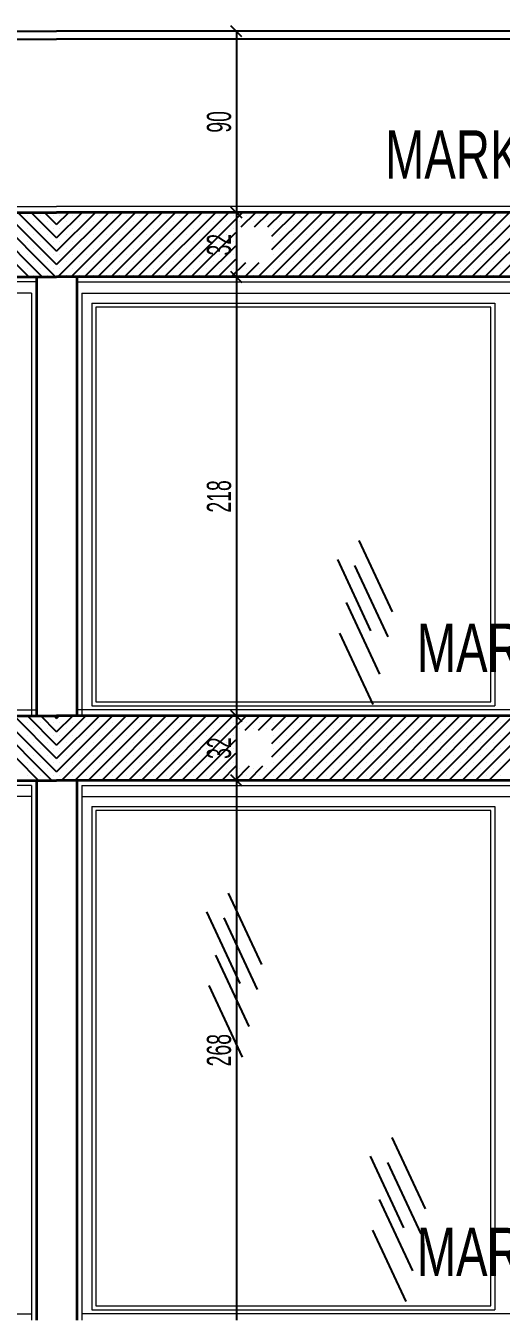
# Model space of a CAD drawing. Header units: inches. Extents: x -7543 to -822, y 102837 to 190349.
# Drawn here: x -828.4831 to -828.4359, y 102836.7985 to 102836.9264 of the extents above; entities that cross this region are included whole.
import ezdxf

# ---------------------------------------------------------------- set-up
doc = ezdxf.new("R2010")
doc.units = ezdxf.units.IN
doc.header["$MEASUREMENT"] = 0
doc.layers.get('0').update_dxf_attribs({"lineweight": 25})
for name, color, linetype, lineweight, true_color in [('BALKON', 7, 'Continuous', 20, 0xffaaa9), ('DUVAR', 7, 'Continuous', 35, 0xfc4642), ('KAPI', 7, 'Continuous', 18, 0xffb360)]:
    doc.layers.add(name, color=color, linetype=linetype, lineweight=lineweight, true_color=true_color)
for name, color, linetype, lineweight in [('BİTKİ', 96, 'Continuous', 25), ('ICOL', 55, 'Continuous', 25), ('SIVA', 150, 'Continuous', 15), ('TARAMA', 8, 'Continuous', 25), ('YAZI', 7, 'Continuous', 25)]:
    doc.layers.add(name, color=color, linetype=linetype, lineweight=lineweight)
doc.styles.add('arıal', font='arial.ttf', dxfattribs={"width": 0.7})
doc.styles.add('OLCU', font='tromand.shx', dxfattribs={"width": 0.6, "height": 12})

# ---------------------------------------------------------------- blocks, each defined once
blk = doc.blocks.new('_Oblique')
at = {"color": 0, "linetype": 'ByBlock', "lineweight": -2}
blk.add_line((-0.5, -0.5), (0.5, 0.5), dxfattribs=at)

msp = doc.modelspace()

# ---------------------------------------------------------------- linework, layer by layer
at = {"layer": 'BALKON', "color": 20}
for p, q in [((-828.48252, 102836.85788), (-828.65402, 102836.85788)), ((-828.47752, 102836.85788), (-828.30602, 102836.85788))]:
    msp.add_line(p, q, dxfattribs=at)
at = {"layer": 'BİTKİ'}
for p, q in [((-828.62502, 102836.92588), (-828.48002, 102836.92588)), ((-828.62502, 102836.92508), (-828.48002, 102836.92508)), ((-828.33502, 102836.92588), (-828.48002, 102836.92588)), ((-828.33502, 102836.92508), (-828.48002, 102836.92508)), ((-828.45001, 102836.8753), (-828.4467, 102836.86821)), ((-828.45001, 102836.8753), (-828.4467, 102836.86821)), ((-828.45215, 102836.87343), (-828.44885, 102836.86633)), ((-828.45215, 102836.87343), (-828.44885, 102836.86633)), ((-828.45045, 102836.87283), (-828.44714, 102836.86573)), ((-828.45045, 102836.87283), (-828.44714, 102836.86573)), ((-828.45127, 102836.86914), (-828.44797, 102836.86204)), ((-828.45127, 102836.86914), (-828.44797, 102836.86204)), ((-828.45193, 102836.86611), (-828.44863, 102836.85902)), ((-828.45193, 102836.86611), (-828.44863, 102836.85902)), ((-828.46299, 102836.84028), (-828.45968, 102836.83318)), ((-828.46299, 102836.84028), (-828.45968, 102836.83318)), ((-828.46513, 102836.83841), (-828.46183, 102836.83131)), ((-828.46513, 102836.83841), (-828.46183, 102836.83131)), ((-828.46343, 102836.83781), (-828.46012, 102836.83071)), ((-828.46343, 102836.83781), (-828.46012, 102836.83071)), ((-828.46425, 102836.83412), (-828.46095, 102836.82702)), ((-828.46425, 102836.83412), (-828.46095, 102836.82702)), ((-828.46491, 102836.83109), (-828.46161, 102836.82399)), ((-828.46491, 102836.83109), (-828.46161, 102836.82399)), ((-828.44673, 102836.81601), (-828.44343, 102836.80891)), ((-828.44673, 102836.81601), (-828.44343, 102836.80891)), ((-828.44888, 102836.81414), (-828.44557, 102836.80704)), ((-828.44888, 102836.81414), (-828.44557, 102836.80704)), ((-828.44717, 102836.81354), (-828.44387, 102836.80644)), ((-828.44717, 102836.81354), (-828.44387, 102836.80644)), ((-828.448, 102836.80985), (-828.44469, 102836.80275)), ((-828.448, 102836.80985), (-828.44469, 102836.80275)), ((-828.44866, 102836.80682), (-828.44535, 102836.79972)), ((-828.44866, 102836.80682), (-828.44535, 102836.79972))]:
    msp.add_line(p, q, dxfattribs=at)
at = {"layer": 'DUVAR'}
for p, q in [((-828.65402, 102836.90788), (-828.48002, 102836.90788)), ((-828.30602, 102836.90788), (-828.48002, 102836.90788)), ((-828.65402, 102836.90148), (-828.48002, 102836.90148)), ((-828.48202, 102836.90148), (-828.48202, 102836.85788)), ((-828.30602, 102836.90148), (-828.48002, 102836.90148)), ((-828.47802, 102836.90148), (-828.47802, 102836.85788)), ((-828.65402, 102836.85788), (-828.48002, 102836.85788)), ((-828.30602, 102836.85788), (-828.48002, 102836.85788)), ((-828.65402, 102836.85148), (-828.48002, 102836.85148)), ((-828.48202, 102836.85148), (-828.48202, 102836.79788)), ((-828.30602, 102836.85148), (-828.48002, 102836.85148)), ((-828.47802, 102836.85148), (-828.47802, 102836.79788))]:
    msp.add_line(p, q, dxfattribs=at)
at = {"layer": 'ICOL', "color": 53}
for p, q in [((-828.46229, 102836.92588), (-828.46301, 102836.92588)), ((-828.46229, 102836.90788), (-828.46301, 102836.90788)), ((-828.46229, 102836.90788), (-828.46301, 102836.90788)), ((-828.46158, 102836.90148), (-828.46133, 102836.90148)), ((-828.46158, 102836.90148), (-828.46133, 102836.90148)), ((-828.46157, 102836.85788), (-828.46133, 102836.85788)), ((-828.46157, 102836.85788), (-828.46133, 102836.85788)), ((-828.46141, 102836.85148), (-828.46133, 102836.85148)), ((-828.46141, 102836.85148), (-828.46133, 102836.85148))]:
    msp.add_line(p, q, dxfattribs=at)
at = {"layer": 'ICOL'}
for p, q in [((-828.46217, 102836.92588), (-828.46217, 102836.90788)), ((-828.46217, 102836.90788), (-828.46217, 102836.90148)), ((-828.46217, 102836.90148), (-828.46217, 102836.85788)), ((-828.46217, 102836.85788), (-828.46217, 102836.85148)), ((-828.46217, 102836.85148), (-828.46217, 102836.79788))]:
    msp.add_line(p, q, dxfattribs=at)
at = {"layer": 'KAPI'}
for p, q in [((-828.48252, 102836.89988), (-828.64302, 102836.89988)), ((-828.48252, 102836.89988), (-828.48252, 102836.85788)), ((-828.47752, 102836.89988), (-828.47752, 102836.85788)), ((-828.47752, 102836.89988), (-828.31702, 102836.89988)), ((-828.47652, 102836.89888), (-828.43652, 102836.89888)), ((-828.47652, 102836.89888), (-828.47652, 102836.85888)), ((-828.43692, 102836.89848), (-828.47612, 102836.89848)), ((-828.47612, 102836.89848), (-828.47612, 102836.85928)), ((-828.43692, 102836.85928), (-828.43692, 102836.89848)), ((-828.43652, 102836.89888), (-828.43652, 102836.85888)), ((-828.47652, 102836.85888), (-828.43652, 102836.85888)), ((-828.47612, 102836.85928), (-828.43692, 102836.85928)), ((-828.48252, 102836.84988), (-828.64302, 102836.84988)), ((-828.48252, 102836.84988), (-828.48252, 102836.79788)), ((-828.47752, 102836.84988), (-828.47752, 102836.79788)), ((-828.47752, 102836.84988), (-828.31702, 102836.84988)), ((-828.47652, 102836.84888), (-828.43652, 102836.84888)), ((-828.47652, 102836.84888), (-828.47652, 102836.79888)), ((-828.43692, 102836.84848), (-828.47612, 102836.84848)), ((-828.47612, 102836.84848), (-828.47612, 102836.79928)), ((-828.43692, 102836.79928), (-828.43692, 102836.84848)), ((-828.43652, 102836.84888), (-828.43652, 102836.79888)), ((-828.47652, 102836.79888), (-828.43652, 102836.79888)), ((-828.47612, 102836.79928), (-828.43692, 102836.79928))]:
    msp.add_line(p, q, dxfattribs=at)
at = {"layer": 'SIVA'}
for p, q in [((-828.65402, 102836.90848), (-828.48002, 102836.90848)), ((-828.30602, 102836.90848), (-828.48002, 102836.90848)), ((-828.48202, 102836.90098), (-828.65402, 102836.90098)), ((-828.47802, 102836.90098), (-828.30602, 102836.90098)), ((-828.63409, 102836.85848), (-828.48202, 102836.85848)), ((-828.32595, 102836.85848), (-828.47802, 102836.85848)), ((-828.48252, 102836.85098), (-828.63409, 102836.85098)), ((-828.48252, 102836.85098), (-828.48252, 102836.79848)), ((-828.47752, 102836.85098), (-828.32595, 102836.85098)), ((-828.47752, 102836.85098), (-828.47752, 102836.79848)), ((-828.63409, 102836.79848), (-828.48252, 102836.79848)), ((-828.32595, 102836.79848), (-828.47752, 102836.79848))]:
    msp.add_line(p, q, dxfattribs=at)
at = {"layer": 'TARAMA'}
for p, q in [((-828.48277, 102836.90148), (-828.48917, 102836.90788)), ((-828.48145, 102836.90148), (-828.48785, 102836.90788)), ((-828.48012, 102836.90148), (-828.48652, 102836.90788)), ((-828.48002, 102836.90271), (-828.4852, 102836.90788)), ((-828.48002, 102836.90403), (-828.48387, 102836.90788)), ((-828.48296, 102836.90763), (-828.48296, 102836.90763)), ((-828.48002, 102836.90536), (-828.48255, 102836.90788)), ((-828.48163, 102836.90763), (-828.48163, 102836.90763)), ((-828.48002, 102836.90668), (-828.48122, 102836.90788)), ((-828.48031, 102836.90763), (-828.48031, 102836.90763)), ((-828.48002, 102836.90668), (-828.47882, 102836.90788)), ((-828.48002, 102836.90536), (-828.47749, 102836.90788)), ((-828.48002, 102836.90403), (-828.47616, 102836.90788)), ((-828.48002, 102836.90271), (-828.47484, 102836.90788)), ((-828.47991, 102836.90148), (-828.47351, 102836.90788)), ((-828.47973, 102836.90763), (-828.47973, 102836.90763)), ((-828.47859, 102836.90148), (-828.47219, 102836.90788)), ((-828.4784, 102836.90763), (-828.4784, 102836.90763)), ((-828.47726, 102836.90148), (-828.47086, 102836.90788)), ((-828.47708, 102836.90763), (-828.47708, 102836.90763)), ((-828.47593, 102836.90148), (-828.46953, 102836.90788)), ((-828.47575, 102836.90763), (-828.47575, 102836.90763)), ((-828.47461, 102836.90148), (-828.46821, 102836.90788)), ((-828.47443, 102836.90763), (-828.47443, 102836.90763)), ((-828.47328, 102836.90148), (-828.46688, 102836.90788)), ((-828.4731, 102836.90763), (-828.4731, 102836.90763)), ((-828.47196, 102836.90148), (-828.46556, 102836.90788)), ((-828.47177, 102836.90763), (-828.47177, 102836.90763)), ((-828.47063, 102836.90148), (-828.46423, 102836.90788)), ((-828.47045, 102836.90763), (-828.47045, 102836.90763)), ((-828.46931, 102836.90148), (-828.46291, 102836.90788)), ((-828.46912, 102836.90763), (-828.46912, 102836.90763)), ((-828.46798, 102836.90148), (-828.46158, 102836.90788)), ((-828.4678, 102836.90763), (-828.4678, 102836.90763)), ((-828.46647, 102836.90763), (-828.46647, 102836.90763)), ((-828.46515, 102836.90763), (-828.46515, 102836.90763)), ((-828.46382, 102836.90763), (-828.46382, 102836.90763)), ((-828.46249, 102836.90763), (-828.46249, 102836.90763)), ((-828.46169, 102836.90645), (-828.46025, 102836.90788)), ((-828.46117, 102836.90763), (-828.46117, 102836.90763)), ((-828.46036, 102836.90645), (-828.45893, 102836.90788)), ((-828.46002, 102836.90148), (-828.45362, 102836.90788)), ((-828.45984, 102836.90763), (-828.45984, 102836.90763)), ((-828.45904, 102836.90645), (-828.4576, 102836.90788)), ((-828.4587, 102836.90148), (-828.4523, 102836.90788)), ((-828.45864, 102836.90552), (-828.45628, 102836.90788)), ((-828.45864, 102836.9042), (-828.45495, 102836.90788)), ((-828.45852, 102836.90763), (-828.45852, 102836.90763)), ((-828.45737, 102836.90148), (-828.45097, 102836.90788)), ((-828.45719, 102836.90763), (-828.45719, 102836.90763)), ((-828.45605, 102836.90148), (-828.44965, 102836.90788)), ((-828.45586, 102836.90763), (-828.45586, 102836.90763)), ((-828.45472, 102836.90148), (-828.44832, 102836.90788)), ((-828.45454, 102836.90763), (-828.45454, 102836.90763)), ((-828.4534, 102836.90148), (-828.447, 102836.90788)), ((-828.45321, 102836.90763), (-828.45321, 102836.90763)), ((-828.45207, 102836.90148), (-828.44567, 102836.90788)), ((-828.45189, 102836.90763), (-828.45189, 102836.90763)), ((-828.45074, 102836.90148), (-828.44434, 102836.90788)), ((-828.45056, 102836.90763), (-828.45056, 102836.90763)), ((-828.44942, 102836.90148), (-828.44302, 102836.90788)), ((-828.44924, 102836.90763), (-828.44924, 102836.90763)), ((-828.44809, 102836.90148), (-828.44169, 102836.90788)), ((-828.44791, 102836.90763), (-828.44791, 102836.90763)), ((-828.44677, 102836.90148), (-828.44037, 102836.90788)), ((-828.44658, 102836.90763), (-828.44658, 102836.90763)), ((-828.44544, 102836.90148), (-828.43904, 102836.90788)), ((-828.44526, 102836.90763), (-828.44526, 102836.90763)), ((-828.44412, 102836.90148), (-828.43772, 102836.90788)), ((-828.44393, 102836.90763), (-828.44393, 102836.90763)), ((-828.44279, 102836.90148), (-828.43639, 102836.90788)), ((-828.44261, 102836.90763), (-828.44261, 102836.90763)), ((-828.44146, 102836.90148), (-828.43506, 102836.90788)), ((-828.44128, 102836.90763), (-828.44128, 102836.90763)), ((-828.44014, 102836.90148), (-828.43374, 102836.90788)), ((-828.43995, 102836.90763), (-828.43995, 102836.90763)), ((-828.43881, 102836.90148), (-828.43241, 102836.90788)), ((-828.43863, 102836.90763), (-828.43863, 102836.90763)), ((-828.43749, 102836.90148), (-828.43109, 102836.90788)), ((-828.4373, 102836.90763), (-828.4373, 102836.90763)), ((-828.43616, 102836.90148), (-828.42976, 102836.90788)), ((-828.43598, 102836.90763), (-828.43598, 102836.90763)), ((-828.48296, 102836.90631), (-828.48296, 102836.90631)), ((-828.48229, 102836.90697), (-828.48229, 102836.90697)), ((-828.48163, 102836.90631), (-828.48163, 102836.90631)), ((-828.48097, 102836.90697), (-828.48097, 102836.90697)), ((-828.48031, 102836.90631), (-828.48031, 102836.90631)), ((-828.47973, 102836.90631), (-828.47973, 102836.90631)), ((-828.47907, 102836.90697), (-828.47907, 102836.90697)), ((-828.4784, 102836.90631), (-828.4784, 102836.90631)), ((-828.47774, 102836.90697), (-828.47774, 102836.90697)), ((-828.47708, 102836.90631), (-828.47708, 102836.90631)), ((-828.47641, 102836.90697), (-828.47641, 102836.90697)), ((-828.47575, 102836.90631), (-828.47575, 102836.90631)), ((-828.47509, 102836.90697), (-828.47509, 102836.90697)), ((-828.47443, 102836.90631), (-828.47443, 102836.90631)), ((-828.47376, 102836.90697), (-828.47376, 102836.90697)), ((-828.4731, 102836.90631), (-828.4731, 102836.90631)), ((-828.47244, 102836.90697), (-828.47244, 102836.90697)), ((-828.47177, 102836.90631), (-828.47177, 102836.90631)), ((-828.47111, 102836.90697), (-828.47111, 102836.90697)), ((-828.47045, 102836.90631), (-828.47045, 102836.90631)), ((-828.46979, 102836.90697), (-828.46979, 102836.90697)), ((-828.46912, 102836.90631), (-828.46912, 102836.90631)), ((-828.46846, 102836.90697), (-828.46846, 102836.90697)), ((-828.4678, 102836.90631), (-828.4678, 102836.90631)), ((-828.46713, 102836.90697), (-828.46713, 102836.90697)), ((-828.46665, 102836.90148), (-828.46224, 102836.9059)), ((-828.46647, 102836.90631), (-828.46647, 102836.90631)), ((-828.46581, 102836.90697), (-828.46581, 102836.90697)), ((-828.46515, 102836.90631), (-828.46515, 102836.90631)), ((-828.46448, 102836.90697), (-828.46448, 102836.90697)), ((-828.46382, 102836.90631), (-828.46382, 102836.90631)), ((-828.46316, 102836.90697), (-828.46316, 102836.90697)), ((-828.46249, 102836.90631), (-828.46249, 102836.90631)), ((-828.46183, 102836.90697), (-828.46183, 102836.90697)), ((-828.4605, 102836.90697), (-828.4605, 102836.90697)), ((-828.45918, 102836.90697), (-828.45918, 102836.90697)), ((-828.45852, 102836.90631), (-828.45852, 102836.90631)), ((-828.45785, 102836.90697), (-828.45785, 102836.90697)), ((-828.45719, 102836.90631), (-828.45719, 102836.90631)), ((-828.45653, 102836.90697), (-828.45653, 102836.90697)), ((-828.45586, 102836.90631), (-828.45586, 102836.90631)), ((-828.4552, 102836.90697), (-828.4552, 102836.90697)), ((-828.45454, 102836.90631), (-828.45454, 102836.90631)), ((-828.45388, 102836.90697), (-828.45388, 102836.90697)), ((-828.45321, 102836.90631), (-828.45321, 102836.90631)), ((-828.45255, 102836.90697), (-828.45255, 102836.90697)), ((-828.45189, 102836.90631), (-828.45189, 102836.90631)), ((-828.45122, 102836.90697), (-828.45122, 102836.90697)), ((-828.45056, 102836.90631), (-828.45056, 102836.90631)), ((-828.4499, 102836.90697), (-828.4499, 102836.90697)), ((-828.44924, 102836.90631), (-828.44924, 102836.90631)), ((-828.44857, 102836.90697), (-828.44857, 102836.90697)), ((-828.44791, 102836.90631), (-828.44791, 102836.90631)), ((-828.44725, 102836.90697), (-828.44725, 102836.90697)), ((-828.44658, 102836.90631), (-828.44658, 102836.90631)), ((-828.44592, 102836.90697), (-828.44592, 102836.90697)), ((-828.44526, 102836.90631), (-828.44526, 102836.90631)), ((-828.44459, 102836.90697), (-828.44459, 102836.90697)), ((-828.44393, 102836.90631), (-828.44393, 102836.90631)), ((-828.44327, 102836.90697), (-828.44327, 102836.90697)), ((-828.44261, 102836.90631), (-828.44261, 102836.90631)), ((-828.44194, 102836.90697), (-828.44194, 102836.90697)), ((-828.44128, 102836.90631), (-828.44128, 102836.90631)), ((-828.44062, 102836.90697), (-828.44062, 102836.90697)), ((-828.43995, 102836.90631), (-828.43995, 102836.90631)), ((-828.43929, 102836.90697), (-828.43929, 102836.90697)), ((-828.43863, 102836.90631), (-828.43863, 102836.90631)), ((-828.43797, 102836.90697), (-828.43797, 102836.90697)), ((-828.4373, 102836.90631), (-828.4373, 102836.90631)), ((-828.43664, 102836.90697), (-828.43664, 102836.90697)), ((-828.43598, 102836.90631), (-828.43598, 102836.90631)), ((-828.48296, 102836.90498), (-828.48296, 102836.90498)), ((-828.48229, 102836.90565), (-828.48229, 102836.90565)), ((-828.48163, 102836.90498), (-828.48163, 102836.90498)), ((-828.48097, 102836.90565), (-828.48097, 102836.90565)), ((-828.48031, 102836.90498), (-828.48031, 102836.90498)), ((-828.47973, 102836.90498), (-828.47973, 102836.90498)), ((-828.47907, 102836.90565), (-828.47907, 102836.90565)), ((-828.4784, 102836.90498), (-828.4784, 102836.90498)), ((-828.47774, 102836.90565), (-828.47774, 102836.90565)), ((-828.47708, 102836.90498), (-828.47708, 102836.90498)), ((-828.47641, 102836.90565), (-828.47641, 102836.90565)), ((-828.47575, 102836.90498), (-828.47575, 102836.90498)), ((-828.47509, 102836.90565), (-828.47509, 102836.90565)), ((-828.47443, 102836.90498), (-828.47443, 102836.90498)), ((-828.47376, 102836.90565), (-828.47376, 102836.90565)), ((-828.4731, 102836.90498), (-828.4731, 102836.90498)), ((-828.47244, 102836.90565), (-828.47244, 102836.90565)), ((-828.47177, 102836.90498), (-828.47177, 102836.90498)), ((-828.47111, 102836.90565), (-828.47111, 102836.90565)), ((-828.47045, 102836.90498), (-828.47045, 102836.90498)), ((-828.46979, 102836.90565), (-828.46979, 102836.90565)), ((-828.46912, 102836.90498), (-828.46912, 102836.90498)), ((-828.46846, 102836.90565), (-828.46846, 102836.90565)), ((-828.4678, 102836.90498), (-828.4678, 102836.90498)), ((-828.46713, 102836.90565), (-828.46713, 102836.90565)), ((-828.46647, 102836.90498), (-828.46647, 102836.90498)), ((-828.46581, 102836.90565), (-828.46581, 102836.90565)), ((-828.46533, 102836.90148), (-828.46224, 102836.90457)), ((-828.46515, 102836.90498), (-828.46515, 102836.90498)), ((-828.46448, 102836.90565), (-828.46448, 102836.90565)), ((-828.46382, 102836.90498), (-828.46382, 102836.90498)), ((-828.46316, 102836.90565), (-828.46316, 102836.90565)), ((-828.46249, 102836.90498), (-828.46249, 102836.90498)), ((-828.45852, 102836.90498), (-828.45852, 102836.90498)), ((-828.45785, 102836.90565), (-828.45785, 102836.90565)), ((-828.45719, 102836.90498), (-828.45719, 102836.90498)), ((-828.45653, 102836.90565), (-828.45653, 102836.90565)), ((-828.45586, 102836.90498), (-828.45586, 102836.90498)), ((-828.4552, 102836.90565), (-828.4552, 102836.90565)), ((-828.45454, 102836.90498), (-828.45454, 102836.90498)), ((-828.45388, 102836.90565), (-828.45388, 102836.90565)), ((-828.45321, 102836.90498), (-828.45321, 102836.90498)), ((-828.45255, 102836.90565), (-828.45255, 102836.90565)), ((-828.45189, 102836.90498), (-828.45189, 102836.90498)), ((-828.45122, 102836.90565), (-828.45122, 102836.90565)), ((-828.45056, 102836.90498), (-828.45056, 102836.90498)), ((-828.4499, 102836.90565), (-828.4499, 102836.90565)), ((-828.44924, 102836.90498), (-828.44924, 102836.90498)), ((-828.44857, 102836.90565), (-828.44857, 102836.90565)), ((-828.44791, 102836.90498), (-828.44791, 102836.90498)), ((-828.44725, 102836.90565), (-828.44725, 102836.90565)), ((-828.44658, 102836.90498), (-828.44658, 102836.90498)), ((-828.44592, 102836.90565), (-828.44592, 102836.90565)), ((-828.44526, 102836.90498), (-828.44526, 102836.90498)), ((-828.44459, 102836.90565), (-828.44459, 102836.90565)), ((-828.44393, 102836.90498), (-828.44393, 102836.90498)), ((-828.44327, 102836.90565), (-828.44327, 102836.90565)), ((-828.44261, 102836.90498), (-828.44261, 102836.90498)), ((-828.44194, 102836.90565), (-828.44194, 102836.90565)), ((-828.44128, 102836.90498), (-828.44128, 102836.90498)), ((-828.44062, 102836.90565), (-828.44062, 102836.90565)), ((-828.43995, 102836.90498), (-828.43995, 102836.90498)), ((-828.43929, 102836.90565), (-828.43929, 102836.90565)), ((-828.43863, 102836.90498), (-828.43863, 102836.90498)), ((-828.43797, 102836.90565), (-828.43797, 102836.90565)), ((-828.4373, 102836.90498), (-828.4373, 102836.90498)), ((-828.43664, 102836.90565), (-828.43664, 102836.90565)), ((-828.43598, 102836.90498), (-828.43598, 102836.90498)), ((-828.48296, 102836.90366), (-828.48296, 102836.90366)), ((-828.48229, 102836.90432), (-828.48229, 102836.90432)), ((-828.48163, 102836.90366), (-828.48163, 102836.90366)), ((-828.48097, 102836.90432), (-828.48097, 102836.90432)), ((-828.48031, 102836.90366), (-828.48031, 102836.90366)), ((-828.47973, 102836.90366), (-828.47973, 102836.90366)), ((-828.47907, 102836.90432), (-828.47907, 102836.90432)), ((-828.4784, 102836.90366), (-828.4784, 102836.90366)), ((-828.47774, 102836.90432), (-828.47774, 102836.90432)), ((-828.47708, 102836.90366), (-828.47708, 102836.90366)), ((-828.47641, 102836.90432), (-828.47641, 102836.90432)), ((-828.47575, 102836.90366), (-828.47575, 102836.90366)), ((-828.47509, 102836.90432), (-828.47509, 102836.90432)), ((-828.47443, 102836.90366), (-828.47443, 102836.90366)), ((-828.47376, 102836.90432), (-828.47376, 102836.90432)), ((-828.4731, 102836.90366), (-828.4731, 102836.90366)), ((-828.47244, 102836.90432), (-828.47244, 102836.90432)), ((-828.47177, 102836.90366), (-828.47177, 102836.90366)), ((-828.47111, 102836.90432), (-828.47111, 102836.90432)), ((-828.47045, 102836.90366), (-828.47045, 102836.90366)), ((-828.46979, 102836.90432), (-828.46979, 102836.90432)), ((-828.46912, 102836.90366), (-828.46912, 102836.90366)), ((-828.46846, 102836.90432), (-828.46846, 102836.90432)), ((-828.4678, 102836.90366), (-828.4678, 102836.90366)), ((-828.46713, 102836.90432), (-828.46713, 102836.90432)), ((-828.46647, 102836.90366), (-828.46647, 102836.90366)), ((-828.46581, 102836.90432), (-828.46581, 102836.90432)), ((-828.46515, 102836.90366), (-828.46515, 102836.90366)), ((-828.46448, 102836.90432), (-828.46448, 102836.90432)), ((-828.464, 102836.90148), (-828.46224, 102836.90325)), ((-828.46382, 102836.90366), (-828.46382, 102836.90366)), ((-828.46316, 102836.90432), (-828.46316, 102836.90432)), ((-828.46249, 102836.90366), (-828.46249, 102836.90366)), ((-828.45852, 102836.90366), (-828.45852, 102836.90366)), ((-828.45785, 102836.90432), (-828.45785, 102836.90432)), ((-828.45719, 102836.90366), (-828.45719, 102836.90366)), ((-828.45653, 102836.90432), (-828.45653, 102836.90432)), ((-828.45586, 102836.90366), (-828.45586, 102836.90366)), ((-828.4552, 102836.90432), (-828.4552, 102836.90432)), ((-828.45454, 102836.90366), (-828.45454, 102836.90366)), ((-828.45388, 102836.90432), (-828.45388, 102836.90432)), ((-828.45321, 102836.90366), (-828.45321, 102836.90366)), ((-828.45255, 102836.90432), (-828.45255, 102836.90432)), ((-828.45189, 102836.90366), (-828.45189, 102836.90366)), ((-828.45122, 102836.90432), (-828.45122, 102836.90432)), ((-828.45056, 102836.90366), (-828.45056, 102836.90366)), ((-828.4499, 102836.90432), (-828.4499, 102836.90432)), ((-828.44924, 102836.90366), (-828.44924, 102836.90366)), ((-828.44857, 102836.90432), (-828.44857, 102836.90432)), ((-828.44791, 102836.90366), (-828.44791, 102836.90366)), ((-828.44725, 102836.90432), (-828.44725, 102836.90432)), ((-828.44658, 102836.90366), (-828.44658, 102836.90366)), ((-828.44592, 102836.90432), (-828.44592, 102836.90432)), ((-828.44526, 102836.90366), (-828.44526, 102836.90366)), ((-828.44459, 102836.90432), (-828.44459, 102836.90432)), ((-828.44393, 102836.90366), (-828.44393, 102836.90366)), ((-828.44327, 102836.90432), (-828.44327, 102836.90432)), ((-828.44261, 102836.90366), (-828.44261, 102836.90366)), ((-828.44194, 102836.90432), (-828.44194, 102836.90432)), ((-828.44128, 102836.90366), (-828.44128, 102836.90366)), ((-828.44062, 102836.90432), (-828.44062, 102836.90432)), ((-828.43995, 102836.90366), (-828.43995, 102836.90366)), ((-828.43929, 102836.90432), (-828.43929, 102836.90432)), ((-828.43863, 102836.90366), (-828.43863, 102836.90366)), ((-828.43797, 102836.90432), (-828.43797, 102836.90432)), ((-828.4373, 102836.90366), (-828.4373, 102836.90366)), ((-828.43664, 102836.90432), (-828.43664, 102836.90432)), ((-828.43598, 102836.90366), (-828.43598, 102836.90366)), ((-828.48296, 102836.90233), (-828.48296, 102836.90233)), ((-828.48229, 102836.90299), (-828.48229, 102836.90299)), ((-828.48163, 102836.90233), (-828.48163, 102836.90233)), ((-828.48097, 102836.90299), (-828.48097, 102836.90299)), ((-828.48031, 102836.90233), (-828.48031, 102836.90233)), ((-828.47973, 102836.90233), (-828.47973, 102836.90233)), ((-828.47907, 102836.90299), (-828.47907, 102836.90299)), ((-828.4784, 102836.90233), (-828.4784, 102836.90233)), ((-828.47774, 102836.90299), (-828.47774, 102836.90299)), ((-828.47708, 102836.90233), (-828.47708, 102836.90233)), ((-828.47641, 102836.90299), (-828.47641, 102836.90299)), ((-828.47575, 102836.90233), (-828.47575, 102836.90233)), ((-828.47509, 102836.90299), (-828.47509, 102836.90299)), ((-828.47443, 102836.90233), (-828.47443, 102836.90233)), ((-828.47376, 102836.90299), (-828.47376, 102836.90299)), ((-828.4731, 102836.90233), (-828.4731, 102836.90233)), ((-828.47244, 102836.90299), (-828.47244, 102836.90299)), ((-828.47177, 102836.90233), (-828.47177, 102836.90233)), ((-828.47111, 102836.90299), (-828.47111, 102836.90299)), ((-828.47045, 102836.90233), (-828.47045, 102836.90233)), ((-828.46979, 102836.90299), (-828.46979, 102836.90299)), ((-828.46912, 102836.90233), (-828.46912, 102836.90233)), ((-828.46846, 102836.90299), (-828.46846, 102836.90299)), ((-828.4678, 102836.90233), (-828.4678, 102836.90233)), ((-828.46713, 102836.90299), (-828.46713, 102836.90299)), ((-828.46647, 102836.90233), (-828.46647, 102836.90233)), ((-828.46581, 102836.90299), (-828.46581, 102836.90299)), ((-828.46515, 102836.90233), (-828.46515, 102836.90233)), ((-828.46448, 102836.90299), (-828.46448, 102836.90299)), ((-828.46382, 102836.90233), (-828.46382, 102836.90233)), ((-828.46316, 102836.90299), (-828.46316, 102836.90299)), ((-828.46268, 102836.90148), (-828.46124, 102836.90292)), ((-828.46249, 102836.90233), (-828.46249, 102836.90233)), ((-828.46135, 102836.90148), (-828.45992, 102836.90292)), ((-828.46117, 102836.90233), (-828.46117, 102836.90233)), ((-828.45984, 102836.90233), (-828.45984, 102836.90233)), ((-828.45852, 102836.90233), (-828.45852, 102836.90233)), ((-828.45785, 102836.90299), (-828.45785, 102836.90299)), ((-828.45719, 102836.90233), (-828.45719, 102836.90233)), ((-828.45653, 102836.90299), (-828.45653, 102836.90299)), ((-828.45586, 102836.90233), (-828.45586, 102836.90233)), ((-828.4552, 102836.90299), (-828.4552, 102836.90299)), ((-828.45454, 102836.90233), (-828.45454, 102836.90233)), ((-828.45388, 102836.90299), (-828.45388, 102836.90299)), ((-828.45321, 102836.90233), (-828.45321, 102836.90233)), ((-828.45255, 102836.90299), (-828.45255, 102836.90299)), ((-828.45189, 102836.90233), (-828.45189, 102836.90233)), ((-828.45122, 102836.90299), (-828.45122, 102836.90299)), ((-828.45056, 102836.90233), (-828.45056, 102836.90233)), ((-828.4499, 102836.90299), (-828.4499, 102836.90299)), ((-828.44924, 102836.90233), (-828.44924, 102836.90233)), ((-828.44857, 102836.90299), (-828.44857, 102836.90299)), ((-828.44791, 102836.90233), (-828.44791, 102836.90233)), ((-828.44725, 102836.90299), (-828.44725, 102836.90299)), ((-828.44658, 102836.90233), (-828.44658, 102836.90233)), ((-828.44592, 102836.90299), (-828.44592, 102836.90299)), ((-828.44526, 102836.90233), (-828.44526, 102836.90233)), ((-828.44459, 102836.90299), (-828.44459, 102836.90299)), ((-828.44393, 102836.90233), (-828.44393, 102836.90233)), ((-828.44327, 102836.90299), (-828.44327, 102836.90299)), ((-828.44261, 102836.90233), (-828.44261, 102836.90233)), ((-828.44194, 102836.90299), (-828.44194, 102836.90299)), ((-828.44128, 102836.90233), (-828.44128, 102836.90233)), ((-828.44062, 102836.90299), (-828.44062, 102836.90299)), ((-828.43995, 102836.90233), (-828.43995, 102836.90233)), ((-828.43929, 102836.90299), (-828.43929, 102836.90299)), ((-828.43863, 102836.90233), (-828.43863, 102836.90233)), ((-828.43797, 102836.90299), (-828.43797, 102836.90299)), ((-828.4373, 102836.90233), (-828.4373, 102836.90233)), ((-828.43664, 102836.90299), (-828.43664, 102836.90299)), ((-828.43598, 102836.90233), (-828.43598, 102836.90233)), ((-828.48229, 102836.90167), (-828.48229, 102836.90167)), ((-828.48097, 102836.90167), (-828.48097, 102836.90167)), ((-828.47907, 102836.90167), (-828.47907, 102836.90167)), ((-828.47774, 102836.90167), (-828.47774, 102836.90167)), ((-828.47641, 102836.90167), (-828.47641, 102836.90167)), ((-828.47509, 102836.90167), (-828.47509, 102836.90167)), ((-828.47376, 102836.90167), (-828.47376, 102836.90167)), ((-828.47244, 102836.90167), (-828.47244, 102836.90167)), ((-828.47111, 102836.90167), (-828.47111, 102836.90167)), ((-828.46979, 102836.90167), (-828.46979, 102836.90167)), ((-828.46846, 102836.90167), (-828.46846, 102836.90167)), ((-828.46713, 102836.90167), (-828.46713, 102836.90167)), ((-828.46581, 102836.90167), (-828.46581, 102836.90167)), ((-828.46448, 102836.90167), (-828.46448, 102836.90167)), ((-828.46316, 102836.90167), (-828.46316, 102836.90167)), ((-828.46183, 102836.90167), (-828.46183, 102836.90167)), ((-828.4605, 102836.90167), (-828.4605, 102836.90167)), ((-828.45918, 102836.90167), (-828.45918, 102836.90167)), ((-828.45785, 102836.90167), (-828.45785, 102836.90167)), ((-828.45653, 102836.90167), (-828.45653, 102836.90167)), ((-828.4552, 102836.90167), (-828.4552, 102836.90167)), ((-828.45388, 102836.90167), (-828.45388, 102836.90167)), ((-828.45255, 102836.90167), (-828.45255, 102836.90167)), ((-828.45122, 102836.90167), (-828.45122, 102836.90167)), ((-828.4499, 102836.90167), (-828.4499, 102836.90167)), ((-828.44857, 102836.90167), (-828.44857, 102836.90167)), ((-828.44725, 102836.90167), (-828.44725, 102836.90167)), ((-828.44592, 102836.90167), (-828.44592, 102836.90167)), ((-828.44459, 102836.90167), (-828.44459, 102836.90167)), ((-828.44327, 102836.90167), (-828.44327, 102836.90167)), ((-828.44194, 102836.90167), (-828.44194, 102836.90167)), ((-828.44062, 102836.90167), (-828.44062, 102836.90167)), ((-828.43929, 102836.90167), (-828.43929, 102836.90167)), ((-828.43797, 102836.90167), (-828.43797, 102836.90167)), ((-828.43664, 102836.90167), (-828.43664, 102836.90167)), ((-828.48183, 102836.85148), (-828.48823, 102836.85788)), ((-828.4805, 102836.85148), (-828.4869, 102836.85788)), ((-828.48002, 102836.85232), (-828.48558, 102836.85788)), ((-828.48002, 102836.85365), (-828.48425, 102836.85788)), ((-828.48296, 102836.85725), (-828.48296, 102836.85725)), ((-828.48002, 102836.85498), (-828.48293, 102836.85788)), ((-828.48163, 102836.85725), (-828.48163, 102836.85725)), ((-828.48002, 102836.8563), (-828.4816, 102836.85788)), ((-828.48031, 102836.85725), (-828.48031, 102836.85725)), ((-828.48002, 102836.85763), (-828.48027, 102836.85788)), ((-828.48002, 102836.85763), (-828.47976, 102836.85788)), ((-828.48002, 102836.8563), (-828.47843, 102836.85788)), ((-828.48002, 102836.85498), (-828.47711, 102836.85788)), ((-828.48002, 102836.85365), (-828.47578, 102836.85788)), ((-828.48002, 102836.85232), (-828.47446, 102836.85788)), ((-828.47973, 102836.85725), (-828.47973, 102836.85725)), ((-828.47953, 102836.85148), (-828.47313, 102836.85788)), ((-828.4784, 102836.85725), (-828.4784, 102836.85725)), ((-828.47821, 102836.85148), (-828.47181, 102836.85788)), ((-828.47708, 102836.85725), (-828.47708, 102836.85725)), ((-828.47688, 102836.85148), (-828.47048, 102836.85788)), ((-828.47575, 102836.85725), (-828.47575, 102836.85725)), ((-828.47555, 102836.85148), (-828.46915, 102836.85788)), ((-828.47443, 102836.85725), (-828.47443, 102836.85725)), ((-828.47423, 102836.85148), (-828.46783, 102836.85788)), ((-828.4731, 102836.85725), (-828.4731, 102836.85725)), ((-828.4729, 102836.85148), (-828.4665, 102836.85788)), ((-828.47177, 102836.85725), (-828.47177, 102836.85725)), ((-828.47158, 102836.85148), (-828.46518, 102836.85788)), ((-828.47045, 102836.85725), (-828.47045, 102836.85725)), ((-828.47025, 102836.85148), (-828.46385, 102836.85788)), ((-828.46912, 102836.85725), (-828.46912, 102836.85725)), ((-828.46892, 102836.85148), (-828.46252, 102836.85788)), ((-828.4678, 102836.85725), (-828.4678, 102836.85725)), ((-828.4676, 102836.85148), (-828.4612, 102836.85788)), ((-828.46647, 102836.85725), (-828.46647, 102836.85725)), ((-828.46515, 102836.85725), (-828.46515, 102836.85725)), ((-828.46382, 102836.85725), (-828.46382, 102836.85725)), ((-828.46249, 102836.85725), (-828.46249, 102836.85725)), ((-828.46131, 102836.85645), (-828.45987, 102836.85788)), ((-828.46117, 102836.85725), (-828.46117, 102836.85725)), ((-828.45998, 102836.85645), (-828.45855, 102836.85788)), ((-828.45984, 102836.85725), (-828.45984, 102836.85725)), ((-828.45964, 102836.85148), (-828.45324, 102836.85788)), ((-828.45866, 102836.85645), (-828.45722, 102836.85788)), ((-828.45864, 102836.85514), (-828.4559, 102836.85788)), ((-828.45864, 102836.85382), (-828.45457, 102836.85788)), ((-828.45852, 102836.85725), (-828.45852, 102836.85725)), ((-828.45832, 102836.85148), (-828.45192, 102836.85788)), ((-828.45719, 102836.85725), (-828.45719, 102836.85725)), ((-828.45699, 102836.85148), (-828.45059, 102836.85788)), ((-828.45586, 102836.85725), (-828.45586, 102836.85725)), ((-828.45567, 102836.85148), (-828.44927, 102836.85788)), ((-828.45454, 102836.85725), (-828.45454, 102836.85725)), ((-828.45434, 102836.85148), (-828.44794, 102836.85788)), ((-828.45321, 102836.85725), (-828.45321, 102836.85725)), ((-828.45301, 102836.85148), (-828.44661, 102836.85788)), ((-828.45189, 102836.85725), (-828.45189, 102836.85725)), ((-828.45169, 102836.85148), (-828.44529, 102836.85788)), ((-828.45056, 102836.85725), (-828.45056, 102836.85725)), ((-828.45036, 102836.85148), (-828.44396, 102836.85788)), ((-828.44924, 102836.85725), (-828.44924, 102836.85725)), ((-828.44904, 102836.85148), (-828.44264, 102836.85788)), ((-828.44791, 102836.85725), (-828.44791, 102836.85725)), ((-828.44771, 102836.85148), (-828.44131, 102836.85788)), ((-828.44658, 102836.85725), (-828.44658, 102836.85725)), ((-828.44639, 102836.85148), (-828.43999, 102836.85788)), ((-828.44526, 102836.85725), (-828.44526, 102836.85725)), ((-828.44506, 102836.85148), (-828.43866, 102836.85788)), ((-828.44393, 102836.85725), (-828.44393, 102836.85725)), ((-828.44373, 102836.85148), (-828.43733, 102836.85788)), ((-828.44261, 102836.85725), (-828.44261, 102836.85725)), ((-828.44241, 102836.85148), (-828.43601, 102836.85788)), ((-828.44128, 102836.85725), (-828.44128, 102836.85725)), ((-828.44108, 102836.85148), (-828.43468, 102836.85788)), ((-828.43995, 102836.85725), (-828.43995, 102836.85725)), ((-828.43976, 102836.85148), (-828.43336, 102836.85788)), ((-828.43863, 102836.85725), (-828.43863, 102836.85725)), ((-828.43843, 102836.85148), (-828.43203, 102836.85788)), ((-828.4373, 102836.85725), (-828.4373, 102836.85725)), ((-828.4371, 102836.85148), (-828.4307, 102836.85788)), ((-828.43598, 102836.85725), (-828.43598, 102836.85725)), ((-828.48296, 102836.85593), (-828.48296, 102836.85593)), ((-828.48229, 102836.85659), (-828.48229, 102836.85659)), ((-828.48163, 102836.85593), (-828.48163, 102836.85593)), ((-828.48097, 102836.85659), (-828.48097, 102836.85659)), ((-828.48031, 102836.85593), (-828.48031, 102836.85593)), ((-828.47973, 102836.85593), (-828.47973, 102836.85593)), ((-828.47907, 102836.85659), (-828.47907, 102836.85659)), ((-828.4784, 102836.85593), (-828.4784, 102836.85593)), ((-828.47774, 102836.85659), (-828.47774, 102836.85659)), ((-828.47708, 102836.85593), (-828.47708, 102836.85593)), ((-828.47641, 102836.85659), (-828.47641, 102836.85659)), ((-828.47575, 102836.85593), (-828.47575, 102836.85593)), ((-828.47509, 102836.85659), (-828.47509, 102836.85659)), ((-828.47443, 102836.85593), (-828.47443, 102836.85593)), ((-828.47376, 102836.85659), (-828.47376, 102836.85659)), ((-828.4731, 102836.85593), (-828.4731, 102836.85593)), ((-828.47244, 102836.85659), (-828.47244, 102836.85659)), ((-828.47177, 102836.85593), (-828.47177, 102836.85593)), ((-828.47111, 102836.85659), (-828.47111, 102836.85659)), ((-828.47045, 102836.85593), (-828.47045, 102836.85593)), ((-828.46979, 102836.85659), (-828.46979, 102836.85659)), ((-828.46912, 102836.85593), (-828.46912, 102836.85593)), ((-828.46846, 102836.85659), (-828.46846, 102836.85659)), ((-828.4678, 102836.85593), (-828.4678, 102836.85593)), ((-828.46713, 102836.85659), (-828.46713, 102836.85659)), ((-828.46647, 102836.85593), (-828.46647, 102836.85593)), ((-828.46581, 102836.85659), (-828.46581, 102836.85659)), ((-828.46515, 102836.85593), (-828.46515, 102836.85593)), ((-828.46448, 102836.85659), (-828.46448, 102836.85659)), ((-828.46382, 102836.85593), (-828.46382, 102836.85593)), ((-828.46316, 102836.85659), (-828.46316, 102836.85659)), ((-828.46249, 102836.85593), (-828.46249, 102836.85593)), ((-828.46183, 102836.85659), (-828.46183, 102836.85659)), ((-828.4605, 102836.85659), (-828.4605, 102836.85659)), ((-828.45918, 102836.85659), (-828.45918, 102836.85659)), ((-828.45852, 102836.85593), (-828.45852, 102836.85593)), ((-828.45785, 102836.85659), (-828.45785, 102836.85659)), ((-828.45719, 102836.85593), (-828.45719, 102836.85593)), ((-828.45653, 102836.85659), (-828.45653, 102836.85659)), ((-828.45586, 102836.85593), (-828.45586, 102836.85593)), ((-828.4552, 102836.85659), (-828.4552, 102836.85659)), ((-828.45454, 102836.85593), (-828.45454, 102836.85593)), ((-828.45388, 102836.85659), (-828.45388, 102836.85659)), ((-828.45321, 102836.85593), (-828.45321, 102836.85593)), ((-828.45255, 102836.85659), (-828.45255, 102836.85659)), ((-828.45189, 102836.85593), (-828.45189, 102836.85593)), ((-828.45122, 102836.85659), (-828.45122, 102836.85659)), ((-828.45056, 102836.85593), (-828.45056, 102836.85593)), ((-828.4499, 102836.85659), (-828.4499, 102836.85659)), ((-828.44924, 102836.85593), (-828.44924, 102836.85593)), ((-828.44857, 102836.85659), (-828.44857, 102836.85659)), ((-828.44791, 102836.85593), (-828.44791, 102836.85593)), ((-828.44725, 102836.85659), (-828.44725, 102836.85659)), ((-828.44658, 102836.85593), (-828.44658, 102836.85593)), ((-828.44592, 102836.85659), (-828.44592, 102836.85659)), ((-828.44526, 102836.85593), (-828.44526, 102836.85593)), ((-828.44459, 102836.85659), (-828.44459, 102836.85659)), ((-828.44393, 102836.85593), (-828.44393, 102836.85593)), ((-828.44327, 102836.85659), (-828.44327, 102836.85659)), ((-828.44261, 102836.85593), (-828.44261, 102836.85593)), ((-828.44194, 102836.85659), (-828.44194, 102836.85659)), ((-828.44128, 102836.85593), (-828.44128, 102836.85593)), ((-828.44062, 102836.85659), (-828.44062, 102836.85659)), ((-828.43995, 102836.85593), (-828.43995, 102836.85593)), ((-828.43929, 102836.85659), (-828.43929, 102836.85659)), ((-828.43863, 102836.85593), (-828.43863, 102836.85593)), ((-828.43797, 102836.85659), (-828.43797, 102836.85659)), ((-828.4373, 102836.85593), (-828.4373, 102836.85593)), ((-828.43664, 102836.85659), (-828.43664, 102836.85659)), ((-828.43598, 102836.85593), (-828.43598, 102836.85593)), ((-828.48296, 102836.8546), (-828.48296, 102836.8546)), ((-828.48229, 102836.85526), (-828.48229, 102836.85526)), ((-828.48163, 102836.8546), (-828.48163, 102836.8546)), ((-828.48097, 102836.85526), (-828.48097, 102836.85526)), ((-828.48031, 102836.8546), (-828.48031, 102836.8546)), ((-828.47973, 102836.8546), (-828.47973, 102836.8546)), ((-828.47907, 102836.85526), (-828.47907, 102836.85526)), ((-828.4784, 102836.8546), (-828.4784, 102836.8546)), ((-828.47774, 102836.85526), (-828.47774, 102836.85526)), ((-828.47708, 102836.8546), (-828.47708, 102836.8546)), ((-828.47641, 102836.85526), (-828.47641, 102836.85526)), ((-828.47575, 102836.8546), (-828.47575, 102836.8546)), ((-828.47509, 102836.85526), (-828.47509, 102836.85526)), ((-828.47443, 102836.8546), (-828.47443, 102836.8546)), ((-828.47376, 102836.85526), (-828.47376, 102836.85526)), ((-828.4731, 102836.8546), (-828.4731, 102836.8546)), ((-828.47244, 102836.85526), (-828.47244, 102836.85526)), ((-828.47177, 102836.8546), (-828.47177, 102836.8546)), ((-828.47111, 102836.85526), (-828.47111, 102836.85526)), ((-828.47045, 102836.8546), (-828.47045, 102836.8546)), ((-828.46979, 102836.85526), (-828.46979, 102836.85526)), ((-828.46912, 102836.8546), (-828.46912, 102836.8546)), ((-828.46846, 102836.85526), (-828.46846, 102836.85526)), ((-828.4678, 102836.8546), (-828.4678, 102836.8546)), ((-828.46713, 102836.85526), (-828.46713, 102836.85526)), ((-828.46647, 102836.8546), (-828.46647, 102836.8546)), ((-828.46627, 102836.85148), (-828.46224, 102836.85552)), ((-828.46581, 102836.85526), (-828.46581, 102836.85526)), ((-828.46515, 102836.8546), (-828.46515, 102836.8546)), ((-828.46448, 102836.85526), (-828.46448, 102836.85526)), ((-828.46382, 102836.8546), (-828.46382, 102836.8546)), ((-828.46316, 102836.85526), (-828.46316, 102836.85526)), ((-828.46249, 102836.8546), (-828.46249, 102836.8546)), ((-828.45852, 102836.8546), (-828.45852, 102836.8546)), ((-828.45785, 102836.85526), (-828.45785, 102836.85526)), ((-828.45719, 102836.8546), (-828.45719, 102836.8546)), ((-828.45653, 102836.85526), (-828.45653, 102836.85526)), ((-828.45586, 102836.8546), (-828.45586, 102836.8546)), ((-828.4552, 102836.85526), (-828.4552, 102836.85526)), ((-828.45454, 102836.8546), (-828.45454, 102836.8546)), ((-828.45388, 102836.85526), (-828.45388, 102836.85526)), ((-828.45321, 102836.8546), (-828.45321, 102836.8546)), ((-828.45255, 102836.85526), (-828.45255, 102836.85526)), ((-828.45189, 102836.8546), (-828.45189, 102836.8546)), ((-828.45122, 102836.85526), (-828.45122, 102836.85526)), ((-828.45056, 102836.8546), (-828.45056, 102836.8546)), ((-828.4499, 102836.85526), (-828.4499, 102836.85526)), ((-828.44924, 102836.8546), (-828.44924, 102836.8546)), ((-828.44857, 102836.85526), (-828.44857, 102836.85526)), ((-828.44791, 102836.8546), (-828.44791, 102836.8546)), ((-828.44725, 102836.85526), (-828.44725, 102836.85526)), ((-828.44658, 102836.8546), (-828.44658, 102836.8546)), ((-828.44592, 102836.85526), (-828.44592, 102836.85526)), ((-828.44526, 102836.8546), (-828.44526, 102836.8546)), ((-828.44459, 102836.85526), (-828.44459, 102836.85526)), ((-828.44393, 102836.8546), (-828.44393, 102836.8546)), ((-828.44327, 102836.85526), (-828.44327, 102836.85526)), ((-828.44261, 102836.8546), (-828.44261, 102836.8546)), ((-828.44194, 102836.85526), (-828.44194, 102836.85526)), ((-828.44128, 102836.8546), (-828.44128, 102836.8546)), ((-828.44062, 102836.85526), (-828.44062, 102836.85526)), ((-828.43995, 102836.8546), (-828.43995, 102836.8546)), ((-828.43929, 102836.85526), (-828.43929, 102836.85526)), ((-828.43863, 102836.8546), (-828.43863, 102836.8546)), ((-828.43797, 102836.85526), (-828.43797, 102836.85526)), ((-828.4373, 102836.8546), (-828.4373, 102836.8546)), ((-828.43664, 102836.85526), (-828.43664, 102836.85526)), ((-828.43598, 102836.8546), (-828.43598, 102836.8546)), ((-828.48296, 102836.85328), (-828.48296, 102836.85328)), ((-828.48229, 102836.85394), (-828.48229, 102836.85394)), ((-828.48163, 102836.85328), (-828.48163, 102836.85328)), ((-828.48097, 102836.85394), (-828.48097, 102836.85394)), ((-828.48031, 102836.85328), (-828.48031, 102836.85328)), ((-828.47973, 102836.85328), (-828.47973, 102836.85328)), ((-828.47907, 102836.85394), (-828.47907, 102836.85394)), ((-828.4784, 102836.85328), (-828.4784, 102836.85328)), ((-828.47774, 102836.85394), (-828.47774, 102836.85394)), ((-828.47708, 102836.85328), (-828.47708, 102836.85328)), ((-828.47641, 102836.85394), (-828.47641, 102836.85394)), ((-828.47575, 102836.85328), (-828.47575, 102836.85328)), ((-828.47509, 102836.85394), (-828.47509, 102836.85394)), ((-828.47443, 102836.85328), (-828.47443, 102836.85328)), ((-828.47376, 102836.85394), (-828.47376, 102836.85394)), ((-828.4731, 102836.85328), (-828.4731, 102836.85328)), ((-828.47244, 102836.85394), (-828.47244, 102836.85394)), ((-828.47177, 102836.85328), (-828.47177, 102836.85328)), ((-828.47111, 102836.85394), (-828.47111, 102836.85394)), ((-828.47045, 102836.85328), (-828.47045, 102836.85328)), ((-828.46979, 102836.85394), (-828.46979, 102836.85394)), ((-828.46912, 102836.85328), (-828.46912, 102836.85328)), ((-828.46846, 102836.85394), (-828.46846, 102836.85394)), ((-828.4678, 102836.85328), (-828.4678, 102836.85328)), ((-828.46713, 102836.85394), (-828.46713, 102836.85394)), ((-828.46647, 102836.85328), (-828.46647, 102836.85328)), ((-828.46581, 102836.85394), (-828.46581, 102836.85394)), ((-828.46515, 102836.85328), (-828.46515, 102836.85328)), ((-828.46495, 102836.85148), (-828.46224, 102836.85419)), ((-828.46448, 102836.85394), (-828.46448, 102836.85394)), ((-828.46382, 102836.85328), (-828.46382, 102836.85328)), ((-828.46316, 102836.85394), (-828.46316, 102836.85394)), ((-828.46249, 102836.85328), (-828.46249, 102836.85328)), ((-828.45852, 102836.85328), (-828.45852, 102836.85328)), ((-828.45785, 102836.85394), (-828.45785, 102836.85394)), ((-828.45719, 102836.85328), (-828.45719, 102836.85328)), ((-828.45653, 102836.85394), (-828.45653, 102836.85394)), ((-828.45586, 102836.85328), (-828.45586, 102836.85328)), ((-828.4552, 102836.85394), (-828.4552, 102836.85394)), ((-828.45454, 102836.85328), (-828.45454, 102836.85328)), ((-828.45388, 102836.85394), (-828.45388, 102836.85394)), ((-828.45321, 102836.85328), (-828.45321, 102836.85328)), ((-828.45255, 102836.85394), (-828.45255, 102836.85394)), ((-828.45189, 102836.85328), (-828.45189, 102836.85328)), ((-828.45122, 102836.85394), (-828.45122, 102836.85394)), ((-828.45056, 102836.85328), (-828.45056, 102836.85328)), ((-828.4499, 102836.85394), (-828.4499, 102836.85394)), ((-828.44924, 102836.85328), (-828.44924, 102836.85328)), ((-828.44857, 102836.85394), (-828.44857, 102836.85394)), ((-828.44791, 102836.85328), (-828.44791, 102836.85328)), ((-828.44725, 102836.85394), (-828.44725, 102836.85394)), ((-828.44658, 102836.85328), (-828.44658, 102836.85328)), ((-828.44592, 102836.85394), (-828.44592, 102836.85394)), ((-828.44526, 102836.85328), (-828.44526, 102836.85328)), ((-828.44459, 102836.85394), (-828.44459, 102836.85394)), ((-828.44393, 102836.85328), (-828.44393, 102836.85328)), ((-828.44327, 102836.85394), (-828.44327, 102836.85394)), ((-828.44261, 102836.85328), (-828.44261, 102836.85328)), ((-828.44194, 102836.85394), (-828.44194, 102836.85394)), ((-828.44128, 102836.85328), (-828.44128, 102836.85328)), ((-828.44062, 102836.85394), (-828.44062, 102836.85394)), ((-828.43995, 102836.85328), (-828.43995, 102836.85328)), ((-828.43929, 102836.85394), (-828.43929, 102836.85394)), ((-828.43863, 102836.85328), (-828.43863, 102836.85328)), ((-828.43797, 102836.85394), (-828.43797, 102836.85394)), ((-828.4373, 102836.85328), (-828.4373, 102836.85328)), ((-828.43664, 102836.85394), (-828.43664, 102836.85394)), ((-828.43598, 102836.85328), (-828.43598, 102836.85328)), ((-828.48229, 102836.85261), (-828.48229, 102836.85261)), ((-828.48097, 102836.85261), (-828.48097, 102836.85261)), ((-828.47907, 102836.85261), (-828.47907, 102836.85261)), ((-828.47774, 102836.85261), (-828.47774, 102836.85261)), ((-828.47641, 102836.85261), (-828.47641, 102836.85261)), ((-828.47509, 102836.85261), (-828.47509, 102836.85261)), ((-828.47376, 102836.85261), (-828.47376, 102836.85261)), ((-828.47244, 102836.85261), (-828.47244, 102836.85261)), ((-828.47111, 102836.85261), (-828.47111, 102836.85261)), ((-828.46979, 102836.85261), (-828.46979, 102836.85261)), ((-828.46846, 102836.85261), (-828.46846, 102836.85261)), ((-828.46713, 102836.85261), (-828.46713, 102836.85261)), ((-828.46581, 102836.85261), (-828.46581, 102836.85261)), ((-828.46448, 102836.85261), (-828.46448, 102836.85261)), ((-828.46362, 102836.85148), (-828.46219, 102836.85292)), ((-828.46316, 102836.85261), (-828.46316, 102836.85261)), ((-828.4623, 102836.85148), (-828.46086, 102836.85292)), ((-828.46183, 102836.85261), (-828.46183, 102836.85261)), ((-828.46097, 102836.85148), (-828.45954, 102836.85292)), ((-828.4605, 102836.85261), (-828.4605, 102836.85261)), ((-828.45918, 102836.85261), (-828.45918, 102836.85261)), ((-828.45785, 102836.85261), (-828.45785, 102836.85261)), ((-828.45653, 102836.85261), (-828.45653, 102836.85261)), ((-828.4552, 102836.85261), (-828.4552, 102836.85261)), ((-828.45388, 102836.85261), (-828.45388, 102836.85261)), ((-828.45255, 102836.85261), (-828.45255, 102836.85261)), ((-828.45122, 102836.85261), (-828.45122, 102836.85261)), ((-828.4499, 102836.85261), (-828.4499, 102836.85261)), ((-828.44857, 102836.85261), (-828.44857, 102836.85261)), ((-828.44725, 102836.85261), (-828.44725, 102836.85261)), ((-828.44592, 102836.85261), (-828.44592, 102836.85261)), ((-828.44459, 102836.85261), (-828.44459, 102836.85261)), ((-828.44327, 102836.85261), (-828.44327, 102836.85261)), ((-828.44194, 102836.85261), (-828.44194, 102836.85261)), ((-828.44062, 102836.85261), (-828.44062, 102836.85261)), ((-828.43929, 102836.85261), (-828.43929, 102836.85261)), ((-828.43797, 102836.85261), (-828.43797, 102836.85261)), ((-828.43664, 102836.85261), (-828.43664, 102836.85261)), ((-828.48296, 102836.85195), (-828.48296, 102836.85195)), ((-828.48163, 102836.85195), (-828.48163, 102836.85195)), ((-828.48031, 102836.85195), (-828.48031, 102836.85195)), ((-828.47973, 102836.85195), (-828.47973, 102836.85195)), ((-828.4784, 102836.85195), (-828.4784, 102836.85195)), ((-828.47708, 102836.85195), (-828.47708, 102836.85195)), ((-828.47575, 102836.85195), (-828.47575, 102836.85195)), ((-828.47443, 102836.85195), (-828.47443, 102836.85195)), ((-828.4731, 102836.85195), (-828.4731, 102836.85195)), ((-828.47177, 102836.85195), (-828.47177, 102836.85195)), ((-828.47045, 102836.85195), (-828.47045, 102836.85195)), ((-828.46912, 102836.85195), (-828.46912, 102836.85195)), ((-828.4678, 102836.85195), (-828.4678, 102836.85195)), ((-828.46647, 102836.85195), (-828.46647, 102836.85195)), ((-828.46515, 102836.85195), (-828.46515, 102836.85195)), ((-828.46382, 102836.85195), (-828.46382, 102836.85195)), ((-828.46249, 102836.85195), (-828.46249, 102836.85195)), ((-828.46117, 102836.85195), (-828.46117, 102836.85195)), ((-828.45984, 102836.85195), (-828.45984, 102836.85195)), ((-828.45852, 102836.85195), (-828.45852, 102836.85195)), ((-828.45719, 102836.85195), (-828.45719, 102836.85195)), ((-828.45586, 102836.85195), (-828.45586, 102836.85195)), ((-828.45454, 102836.85195), (-828.45454, 102836.85195)), ((-828.45321, 102836.85195), (-828.45321, 102836.85195)), ((-828.45189, 102836.85195), (-828.45189, 102836.85195)), ((-828.45056, 102836.85195), (-828.45056, 102836.85195)), ((-828.44924, 102836.85195), (-828.44924, 102836.85195)), ((-828.44791, 102836.85195), (-828.44791, 102836.85195)), ((-828.44658, 102836.85195), (-828.44658, 102836.85195)), ((-828.44526, 102836.85195), (-828.44526, 102836.85195)), ((-828.44393, 102836.85195), (-828.44393, 102836.85195)), ((-828.44261, 102836.85195), (-828.44261, 102836.85195)), ((-828.44128, 102836.85195), (-828.44128, 102836.85195)), ((-828.43995, 102836.85195), (-828.43995, 102836.85195)), ((-828.43863, 102836.85195), (-828.43863, 102836.85195)), ((-828.4373, 102836.85195), (-828.4373, 102836.85195)), ((-828.43598, 102836.85195), (-828.43598, 102836.85195))]:
    msp.add_line(p, q, dxfattribs=at)

# ---------------------------------------------------------------- block references
at = {"layer": 'ICOL', "xscale": 0.001080000001820736, "yscale": 0.001080000001820736, "zscale": 0.001080000001820736}
for p, rotation in [((-828.46217, 102836.92588), 90), ((-828.46217, 102836.90788), 90), ((-828.46217, 102836.90788), 270), ((-828.46217, 102836.90148), 90), ((-828.46217, 102836.90148), 270), ((-828.46217, 102836.85788), 90), ((-828.46217, 102836.85788), 270), ((-828.46217, 102836.85148), 90), ((-828.46217, 102836.85148), 270)]:
    msp.add_blockref('_Oblique', p, dxfattribs=dict(at, rotation=rotation))

# ---------------------------------------------------------------- texts
at = {"layer": 'ICOL', "char_height": 0.0024, "attachment_point": 5, "rotation": 90, "style": 'OLCU'}
for s, insert in [('\\A1;90', (-828.46389, 102836.91688)), ('\\A1;32', (-828.46389, 102836.90468)), ('\\A1;218', (-828.46389, 102836.87968)), ('\\A1;32', (-828.46389, 102836.85468)), ('\\A1;268', (-828.46389, 102836.82468))]:
    msp.add_mtext(s, dxfattribs=dict(at, insert=insert))
at = {"layer": 'YAZI', "style": 'arıal', "width": 0.7}
for s, p in [('MARKET ÜZERİ TERAS', (-828.44742, 102836.91124)), ('MARKET', (-828.44427, 102836.86225)), ('MARKET', (-828.44427, 102836.80225))]:
    msp.add_text(s, height=0.0048, dxfattribs=at).set_placement(p)

doc.saveas('drawing.dxf')
